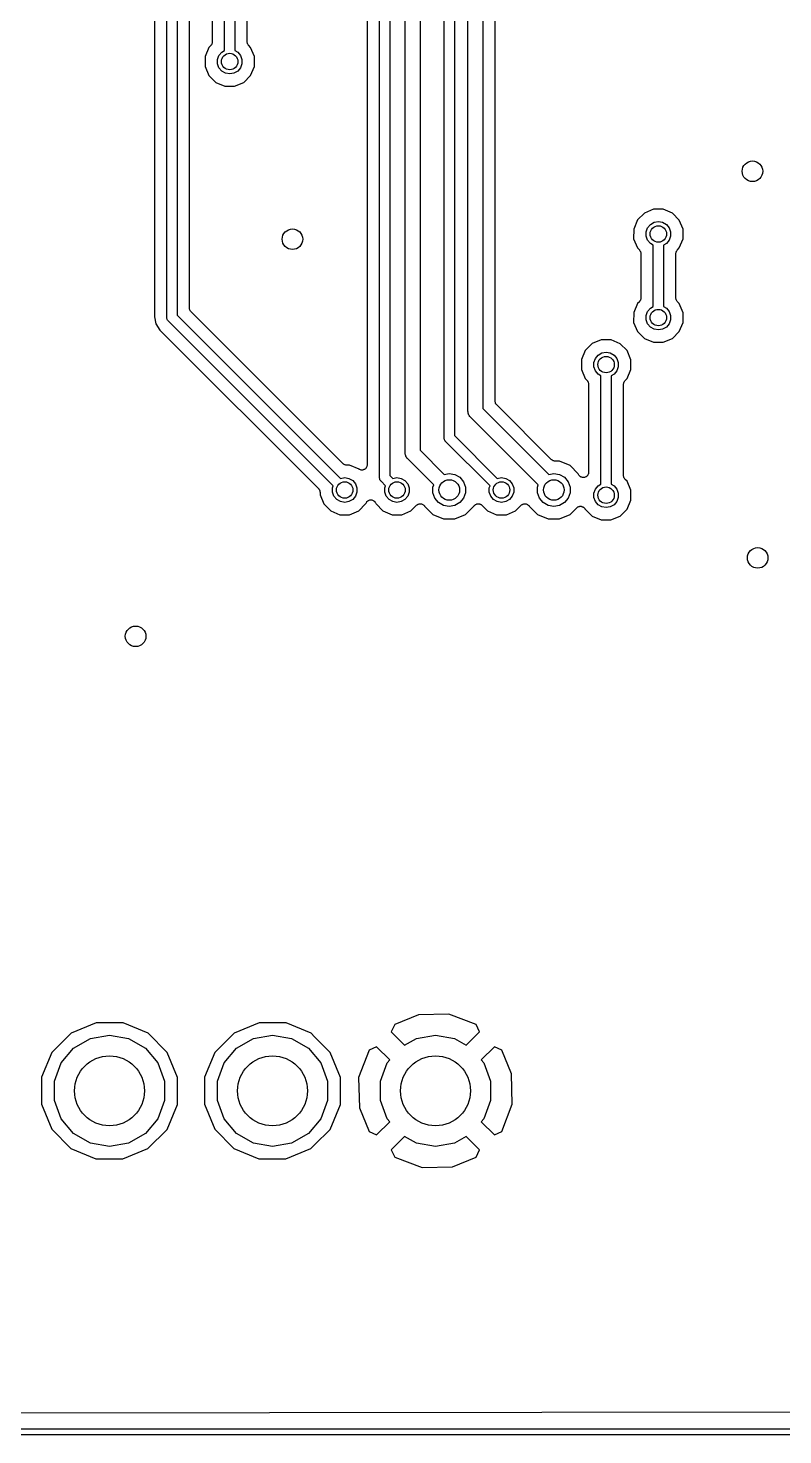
# Model space of a CAD drawing. Extents: x 25 to 125, y -125 to -25.
# Drawn here: x 55.17 to 73.51, y -125.08 to -90.88 of the extents above; entities that cross this region are included whole.
import ezdxf

# ---------------------------------------------------------------- set-up
doc = ezdxf.new("R2010")
doc.units = 0
doc.header["$MEASUREMENT"] = 0
doc.layers.add('BLACK', color=7, linetype='CONTINUOUS')

msp = doc.modelspace()

# ---------------------------------------------------------------- linework, layer by layer
at = {"layer": 'Black'}
for p, q in [((64.336, -101.219), (64.336, -60.7327)), ((64.696, -60.6582), (64.696, -101.144)), ((63.41, -61.5188), (63.41, -101.498)), ((63.71, -101.808), (63.71, -61.342)), ((63.96, -61.2902), (63.96, -101.756)), ((58.5424, -97.9104), (58.5424, -74.5942)), ((58.7924, -74.5424), (58.7924, -97.8586)), ((58.2424, -76.8501), (58.2424, -97.8979)), ((65.28, -100.838), (65.28, -88.011)), ((65.53, -88.0628), (65.53, -100.786)), ((59.0924, -97.6817), (59.0924, -88.2558)), ((59.646, -88.7855), (59.646, -91.2178)), ((59.946, -91.4237), (59.946, -88.773)), ((60.196, -88.8248), (60.196, -91.4237)), ((65.86, -100.203), (65.86, -88.9)), ((60.496, -91.2179), (60.496, -89.0016)), ((66.22, -88.9746), (66.22, -100.128)), ((66.52, -96.029), (66.52, -90.6033)), ((59.6246, -91.2851), (59.6163, -91.2994)), ((59.6341, -91.2716), (59.6246, -91.2851)), ((59.6355, -91.2661), (59.6341, -91.2716)), ((59.6383, -91.2612), (59.6355, -91.2661)), ((59.6412, -91.245), (59.6383, -91.2612)), ((59.6455, -91.229), (59.6412, -91.245)), ((59.646, -91.2178), (59.645, -91.2234)), ((59.645, -91.2234), (59.6455, -91.229)), ((60.497, -91.2234), (60.496, -91.2179)), ((60.4965, -91.2289), (60.497, -91.2234)), ((60.5008, -91.245), (60.4965, -91.2289)), ((60.5037, -91.2614), (60.5008, -91.245)), ((60.5064, -91.2662), (60.5037, -91.2614)), ((60.5079, -91.2715), (60.5064, -91.2662)), ((60.5174, -91.2851), (60.5079, -91.2715)), ((60.5257, -91.2996), (60.5174, -91.2851)), ((59.4711, -91.5741), (59.4709, -91.8128)), ((59.5626, -91.3537), (59.4711, -91.5741)), ((59.6087, -91.3077), (59.5626, -91.3537)), ((59.612, -91.3031), (59.6087, -91.3077)), ((59.6163, -91.2994), (59.612, -91.3031)), ((59.7744, -91.6417), (59.8102, -91.5434)), ((59.8102, -91.5434), (59.8774, -91.4633)), ((59.8774, -91.4633), (59.946, -91.4237)), ((60.196, -91.4237), (60.2646, -91.4633)), ((60.2646, -91.4633), (60.3318, -91.5434)), ((60.3318, -91.5434), (60.3676, -91.6417)), ((60.5299, -91.3031), (60.5257, -91.2996)), ((60.5331, -91.3077), (60.5299, -91.3031)), ((60.58, -91.3546), (60.5331, -91.3077)), ((60.6711, -91.5752), (60.58, -91.3546)), ((60.6709, -91.8139), (60.6711, -91.5752)), ((59.4709, -91.8128), (59.562, -92.0334)), ((59.7744, -91.7463), (59.7744, -91.6417)), ((59.8102, -91.8446), (59.7744, -91.7463)), ((59.8774, -91.9247), (59.8102, -91.8446)), ((59.968, -91.977), (59.8774, -91.9247)), ((60.071, -91.9951), (59.968, -91.977)), ((60.174, -91.977), (60.071, -91.9951)), ((60.2646, -91.9247), (60.174, -91.977)), ((60.3318, -91.8446), (60.2646, -91.9247)), ((60.3676, -91.7463), (60.3318, -91.8446)), ((60.3676, -91.6417), (60.3676, -91.7463)), ((60.5794, -92.0343), (60.6709, -91.8139)), ((59.562, -92.0334), (59.7307, -92.2024)), ((59.7307, -92.2024), (59.9511, -92.2939)), ((59.9511, -92.2939), (60.1898, -92.2941)), ((60.1898, -92.2941), (60.4104, -92.203)), ((60.4104, -92.203), (60.5794, -92.0343)), ((70.1456, -95.376), (69.9766, -95.5447)), ((70.3662, -95.2849), (70.1456, -95.376)), ((70.6049, -95.2851), (70.3662, -95.2849)), ((70.8253, -95.3766), (70.6049, -95.2851)), ((70.994, -95.5456), (70.8253, -95.3766)), ((69.9766, -95.5447), (69.8851, -95.7651)), ((70.1884, -95.8327), (70.2242, -95.7344)), ((70.2242, -95.7344), (70.2914, -95.6543)), ((70.2914, -95.6543), (70.382, -95.602)), ((70.382, -95.602), (70.485, -95.5839)), ((70.485, -95.5839), (70.588, -95.602)), ((70.588, -95.602), (70.6786, -95.6543)), ((70.6786, -95.6543), (70.7458, -95.7344)), ((70.7458, -95.7344), (70.7816, -95.8327)), ((71.0851, -95.7662), (70.994, -95.5456)), ((66.52, -99.9516), (66.52, -96.029)), ((69.8851, -95.7651), (69.8849, -96.0038)), ((69.8849, -96.0038), (69.976, -96.2244)), ((70.1884, -95.9373), (70.1884, -95.8327)), ((70.2242, -96.0356), (70.1884, -95.9373)), ((70.2914, -96.1157), (70.2242, -96.0356)), ((70.7458, -96.0356), (70.6786, -96.1157)), ((70.7816, -95.9373), (70.7458, -96.0356)), ((70.7816, -95.8327), (70.7816, -95.9373)), ((70.9934, -96.2253), (71.0849, -96.0049)), ((71.0849, -96.0049), (71.0851, -95.7662)), ((69.976, -96.2244), (70.0229, -96.2713)), ((70.0229, -96.2713), (70.026, -96.2759)), ((70.026, -96.2759), (70.0303, -96.2794)), ((70.0303, -96.2794), (70.0386, -96.2939)), ((70.0386, -96.2939), (70.0481, -96.3075)), ((70.0481, -96.3075), (70.0496, -96.3128)), ((70.0496, -96.3128), (70.0523, -96.3176)), ((70.0523, -96.3176), (70.0552, -96.334)), ((70.0552, -96.334), (70.0595, -96.3501)), ((70.0595, -96.3501), (70.059, -96.3556)), ((70.059, -96.3556), (70.06, -96.3611)), ((70.06, -96.3611), (70.06, -97.4408)), ((70.36, -96.1553), (70.2914, -96.1157)), ((70.36, -97.6467), (70.36, -96.1553)), ((70.6786, -96.1157), (70.61, -96.1553)), ((70.61, -96.1553), (70.61, -97.6467)), ((70.91, -96.3612), (70.911, -96.3556)), ((70.91, -97.4409), (70.91, -96.3612)), ((70.9105, -96.35), (70.9148, -96.334)), ((70.911, -96.3556), (70.9105, -96.35)), ((70.9148, -96.334), (70.9177, -96.3178)), ((70.9177, -96.3178), (70.9205, -96.3129)), ((70.9205, -96.3129), (70.9219, -96.3074)), ((70.9219, -96.3074), (70.9314, -96.2939)), ((70.9314, -96.2939), (70.9397, -96.2796)), ((70.9397, -96.2796), (70.944, -96.2759)), ((70.944, -96.2759), (70.9473, -96.2713)), ((70.9473, -96.2713), (70.9934, -96.2253)), ((70.06, -97.4408), (70.059, -97.4464)), ((70.059, -97.4464), (70.0595, -97.452)), ((70.911, -97.4464), (70.91, -97.4409)), ((70.9105, -97.4519), (70.911, -97.4464)), ((59.0934, -97.6872), (59.0924, -97.6817)), ((59.0929, -97.6928), (59.0934, -97.6872)), ((59.0972, -97.7088), (59.0929, -97.6928)), ((59.1001, -97.7252), (59.0972, -97.7088)), ((59.1028, -97.73), (59.1001, -97.7252)), ((59.1043, -97.7354), (59.1028, -97.73)), ((59.1138, -97.749), (59.1043, -97.7354)), ((59.1221, -97.7634), (59.1138, -97.749)), ((59.1264, -97.767), (59.1221, -97.7634)), ((59.1296, -97.7715), (59.1264, -97.767)), ((62.8289, -101.471), (59.1296, -97.7715)), ((69.9766, -97.5767), (69.8851, -97.7971)), ((70.0227, -97.5307), (69.9766, -97.5767)), ((70.026, -97.5261), (70.0227, -97.5307)), ((70.0303, -97.5224), (70.026, -97.5261)), ((70.0386, -97.5081), (70.0303, -97.5224)), ((70.0481, -97.4946), (70.0386, -97.5081)), ((70.0495, -97.4891), (70.0481, -97.4946)), ((70.0523, -97.4842), (70.0495, -97.4891)), ((70.0552, -97.468), (70.0523, -97.4842)), ((70.0595, -97.452), (70.0552, -97.468)), ((70.1884, -97.8647), (70.2242, -97.7664)), ((70.2242, -97.7664), (70.2914, -97.6863)), ((70.2914, -97.6863), (70.36, -97.6467)), ((70.61, -97.6467), (70.6786, -97.6863)), ((70.6786, -97.6863), (70.7458, -97.7664)), ((70.7458, -97.7664), (70.7816, -97.8647)), ((70.9148, -97.468), (70.9105, -97.4519)), ((70.9177, -97.4844), (70.9148, -97.468)), ((70.9204, -97.4892), (70.9177, -97.4844)), ((70.9219, -97.4945), (70.9204, -97.4892)), ((70.9314, -97.5081), (70.9219, -97.4945)), ((70.9397, -97.5226), (70.9314, -97.5081)), ((70.944, -97.5261), (70.9397, -97.5226)), ((70.9471, -97.5307), (70.944, -97.5261)), ((70.994, -97.5776), (70.9471, -97.5307)), ((71.0851, -97.7982), (70.994, -97.5776)), ((58.2424, -97.8979), (58.277, -98.0721)), ((58.277, -98.0721), (58.3757, -98.2198)), ((58.5433, -97.9158), (58.5424, -97.9104)), ((58.5429, -97.9213), (58.5433, -97.9158)), ((58.5471, -97.9371), (58.5429, -97.9213)), ((58.5499, -97.9531), (58.5471, -97.9371)), ((58.5527, -97.9579), (58.5499, -97.9531)), ((58.5541, -97.9632), (58.5527, -97.9579)), ((58.5635, -97.9766), (58.5541, -97.9632)), ((58.5716, -97.9907), (58.5635, -97.9766)), ((58.5758, -97.9943), (58.5716, -97.9907)), ((58.579, -97.9988), (58.5758, -97.9943)), ((62.5864, -102.006), (58.579, -97.9988)), ((58.7924, -97.8586), (62.76, -101.826)), ((69.8851, -97.7971), (69.8849, -98.0358)), ((69.8849, -98.0358), (69.976, -98.2564)), ((70.1884, -97.9693), (70.1884, -97.8647)), ((70.2242, -98.0676), (70.1884, -97.9693)), ((70.2914, -98.1477), (70.2242, -98.0676)), ((70.7458, -98.0676), (70.6786, -98.1477)), ((70.7816, -97.9693), (70.7458, -98.0676)), ((70.7816, -97.8647), (70.7816, -97.9693)), ((70.9934, -98.2573), (71.0849, -98.0369)), ((71.0849, -98.0369), (71.0851, -97.7982)), ((58.3757, -98.2198), (62.2278, -102.072)), ((69.0962, -98.4599), (68.8756, -98.551)), ((69.3349, -98.4601), (69.0962, -98.4599)), ((69.5553, -98.5516), (69.3349, -98.4601)), ((69.976, -98.2564), (70.1447, -98.4254)), ((70.1447, -98.4254), (70.3651, -98.5169)), ((70.382, -98.2), (70.2914, -98.1477)), ((70.485, -98.2181), (70.382, -98.2)), ((70.588, -98.2), (70.485, -98.2181)), ((70.6786, -98.1477), (70.588, -98.2)), ((70.6038, -98.5171), (70.8244, -98.426)), ((70.8244, -98.426), (70.9934, -98.2573)), ((68.7066, -98.7197), (68.6151, -98.9401)), ((68.8756, -98.551), (68.7066, -98.7197)), ((69.0214, -98.8293), (69.112, -98.777)), ((69.112, -98.777), (69.215, -98.7589)), ((69.215, -98.7589), (69.318, -98.777)), ((69.318, -98.777), (69.4086, -98.8293)), ((69.724, -98.7206), (69.5553, -98.5516)), ((69.8151, -98.9412), (69.724, -98.7206)), ((70.3651, -98.5169), (70.6038, -98.5171)), ((68.6151, -98.9401), (68.6149, -99.1788)), ((68.9184, -99.0077), (68.9542, -98.9094)), ((68.9184, -99.1123), (68.9184, -99.0077)), ((68.9542, -99.2106), (68.9184, -99.1123)), ((68.9542, -98.9094), (69.0214, -98.8293)), ((69.4086, -98.8293), (69.4758, -98.9094)), ((69.4758, -98.9094), (69.5116, -99.0077)), ((69.5116, -99.1123), (69.4758, -99.2106)), ((69.5116, -99.0077), (69.5116, -99.1123)), ((69.8149, -99.1799), (69.8151, -98.9412)), ((68.6149, -99.1788), (68.706, -99.3994)), ((68.706, -99.3994), (68.7529, -99.4463)), ((68.7529, -99.4463), (68.7561, -99.4509)), ((68.7561, -99.4509), (68.7603, -99.4544)), ((68.7603, -99.4544), (68.7686, -99.4689)), ((68.7686, -99.4689), (68.7781, -99.4825)), ((68.7781, -99.4825), (68.7796, -99.4878)), ((68.7796, -99.4878), (68.7823, -99.4926)), ((68.7823, -99.4926), (68.7852, -99.509)), ((69.0214, -99.2907), (68.9542, -99.2106)), ((69.09, -99.3303), (69.0214, -99.2907)), ((69.09, -101.965), (69.09, -99.3303)), ((69.4086, -99.2907), (69.34, -99.3303)), ((69.34, -99.3303), (69.34, -101.965)), ((69.4758, -99.2106), (69.4086, -99.2907)), ((69.6448, -99.509), (69.6477, -99.4928)), ((69.6477, -99.4928), (69.6505, -99.4879)), ((69.6505, -99.4879), (69.6519, -99.4824)), ((69.6519, -99.4824), (69.6614, -99.4689)), ((69.6614, -99.4689), (69.6697, -99.4546)), ((69.6697, -99.4546), (69.674, -99.4509)), ((69.674, -99.4509), (69.6773, -99.4463)), ((69.6773, -99.4463), (69.7234, -99.4003)), ((69.7234, -99.4003), (69.8149, -99.1799)), ((68.7852, -99.509), (68.7895, -99.5251)), ((68.7895, -99.5251), (68.789, -99.5306)), ((68.789, -99.5306), (68.79, -99.5361)), ((68.79, -99.5361), (68.79, -101.68)), ((69.64, -99.5362), (69.641, -99.5306)), ((69.64, -101.759), (69.64, -99.5362)), ((69.6405, -99.525), (69.6448, -99.509)), ((69.641, -99.5306), (69.6405, -99.525)), ((66.22, -100.128), (67.8201, -101.729)), ((66.521, -99.9571), (66.52, -99.9516)), ((66.5205, -99.9626), (66.521, -99.9571)), ((66.5248, -99.9787), (66.5205, -99.9626)), ((66.5277, -99.995), (66.5248, -99.9787)), ((66.5305, -99.9998), (66.5277, -99.995)), ((66.5319, -100.005), (66.5305, -99.9998)), ((66.5414, -100.019), (66.5319, -100.005)), ((66.5497, -100.033), (66.5414, -100.019)), ((66.554, -100.037), (66.5497, -100.033)), ((66.5572, -100.041), (66.554, -100.037)), ((67.8867, -101.371), (66.5572, -100.041)), ((65.8614, -100.211), (65.86, -100.203)), ((65.8607, -100.219), (65.8614, -100.211)), ((65.8668, -100.241), (65.8607, -100.219)), ((65.8709, -100.265), (65.8668, -100.241)), ((65.8748, -100.271), (65.8709, -100.265)), ((65.8769, -100.279), (65.8748, -100.271)), ((65.8904, -100.298), (65.8769, -100.279)), ((65.9021, -100.319), (65.8904, -100.298)), ((65.9082, -100.324), (65.9021, -100.319)), ((65.9127, -100.33), (65.9082, -100.324)), ((67.5686, -101.986), (65.9127, -100.33)), ((65.281, -100.843), (65.28, -100.838)), ((65.2805, -100.849), (65.281, -100.843)), ((65.2847, -100.865), (65.2805, -100.849)), ((65.2875, -100.881), (65.2847, -100.865)), ((65.53, -100.786), (66.57, -101.826)), ((64.696, -101.144), (65.2801, -101.728)), ((65.2903, -100.886), (65.2875, -100.881)), ((65.2917, -100.891), (65.2903, -100.886)), ((65.3011, -100.904), (65.2917, -100.891)), ((65.3092, -100.918), (65.3011, -100.904)), ((65.3135, -100.922), (65.3092, -100.918)), ((65.3166, -100.926), (65.3135, -100.922)), ((66.3964, -102.006), (65.3166, -100.926)), ((62.8334, -101.474), (62.8289, -101.471)), ((62.837, -101.478), (62.8334, -101.474)), ((62.8514, -101.487), (62.837, -101.478)), ((62.865, -101.496), (62.8514, -101.487)), ((62.8704, -101.498), (62.865, -101.496)), ((62.8752, -101.5), (62.8704, -101.498)), ((62.8915, -101.503), (62.8752, -101.5)), ((62.9076, -101.508), (62.8915, -101.503)), ((62.9131, -101.507), (62.9076, -101.508)), ((62.9186, -101.508), (62.9131, -101.507)), ((62.9849, -101.508), (62.9186, -101.508)), ((63.2144, -101.603), (62.9849, -101.508)), ((63.4023, -101.541), (63.394, -101.556)), ((63.4033, -101.536), (63.4023, -101.541)), ((63.4056, -101.531), (63.4033, -101.536)), ((63.4071, -101.514), (63.4056, -101.531)), ((63.41, -101.498), (63.4071, -101.514)), ((64.3374, -101.227), (64.336, -101.219)), ((64.3367, -101.235), (64.3374, -101.227)), ((64.3428, -101.257), (64.3367, -101.235)), ((64.3469, -101.281), (64.3428, -101.257)), ((64.3508, -101.287), (64.3469, -101.281)), ((64.3529, -101.295), (64.3508, -101.287)), ((64.3664, -101.314), (64.3529, -101.295)), ((64.3781, -101.335), (64.3664, -101.314)), ((64.3842, -101.34), (64.3781, -101.335)), ((64.3887, -101.346), (64.3842, -101.34)), ((65.0286, -101.986), (64.3887, -101.346)), ((67.8912, -101.374), (67.8867, -101.371)), ((67.8947, -101.378), (67.8912, -101.374)), ((67.9092, -101.387), (67.8947, -101.378)), ((67.9228, -101.396), (67.9092, -101.387)), ((67.9281, -101.398), (67.9228, -101.396)), ((67.9329, -101.4), (67.9281, -101.398)), ((67.9493, -101.403), (67.9329, -101.4)), ((67.9654, -101.408), (67.9493, -101.403)), ((67.9709, -101.407), (67.9654, -101.408)), ((67.9763, -101.408), (67.9709, -101.407)), ((68.0849, -101.408), (67.9763, -101.408)), ((68.342, -101.515), (68.0849, -101.408)), ((68.5388, -101.712), (68.342, -101.515)), ((62.76, -101.826), (62.762, -101.825)), ((62.762, -101.825), (62.865, -101.807)), ((62.865, -101.807), (62.968, -101.825)), ((62.968, -101.825), (63.0586, -101.877)), ((63.0586, -101.877), (63.1258, -101.957)), ((63.2195, -101.608), (63.2144, -101.603)), ((63.2247, -101.61), (63.2195, -101.608)), ((63.2292, -101.613), (63.2247, -101.61)), ((63.2453, -101.617), (63.2292, -101.613)), ((63.2609, -101.623), (63.2453, -101.617)), ((63.2665, -101.623), (63.2609, -101.623)), ((63.2718, -101.624), (63.2665, -101.623)), ((63.2884, -101.623), (63.2718, -101.624)), ((63.3051, -101.623), (63.2884, -101.623)), ((63.3103, -101.621), (63.3051, -101.623)), ((63.3158, -101.62), (63.3103, -101.621)), ((63.3309, -101.613), (63.3158, -101.62)), ((63.3465, -101.608), (63.3309, -101.613)), ((63.3507, -101.604), (63.3465, -101.608)), ((63.3558, -101.602), (63.3507, -101.604)), ((63.3675, -101.59), (63.3558, -101.602)), ((63.3803, -101.579), (63.3675, -101.59)), ((63.3831, -101.575), (63.3803, -101.579)), ((63.387, -101.571), (63.3831, -101.575)), ((63.394, -101.556), (63.387, -101.571)), ((63.711, -101.813), (63.71, -101.808)), ((63.7105, -101.819), (63.711, -101.813)), ((63.7147, -101.835), (63.7105, -101.819)), ((63.7175, -101.851), (63.7147, -101.835)), ((63.7203, -101.856), (63.7175, -101.851)), ((63.7217, -101.861), (63.7203, -101.856)), ((63.7311, -101.874), (63.7217, -101.861)), ((63.7392, -101.888), (63.7311, -101.874)), ((63.7435, -101.892), (63.7392, -101.888)), ((63.7466, -101.896), (63.7435, -101.892)), ((63.96, -101.756), (64.03, -101.826)), ((64.03, -101.826), (64.032, -101.825)), ((64.032, -101.825), (64.135, -101.807)), ((64.135, -101.807), (64.238, -101.825)), ((64.238, -101.825), (64.3286, -101.877)), ((64.3286, -101.877), (64.3958, -101.957)), ((65.2801, -101.728), (65.405, -101.706)), ((65.405, -101.706), (65.5423, -101.731)), ((65.5423, -101.731), (65.6631, -101.8)), ((65.6631, -101.8), (65.7527, -101.907)), ((66.57, -101.826), (66.572, -101.825)), ((66.572, -101.825), (66.675, -101.807)), ((66.675, -101.807), (66.778, -101.825)), ((66.778, -101.825), (66.8686, -101.877)), ((66.8686, -101.877), (66.9358, -101.957)), ((67.8201, -101.729), (67.945, -101.706)), ((67.945, -101.706), (68.0823, -101.731)), ((68.0823, -101.731), (68.2031, -101.8)), ((68.2031, -101.8), (68.2927, -101.907)), ((68.5456, -101.729), (68.5388, -101.712)), ((68.556, -101.745), (68.5456, -101.729)), ((68.5657, -101.762), (68.556, -101.745)), ((68.5678, -101.763), (68.5657, -101.762)), ((68.5693, -101.766), (68.5678, -101.763)), ((68.5847, -101.778), (68.5693, -101.766)), ((68.5995, -101.79), (68.5847, -101.778)), ((68.6021, -101.791), (68.5995, -101.79)), ((68.6043, -101.793), (68.6021, -101.791)), ((68.6227, -101.799), (68.6043, -101.793)), ((68.6409, -101.805), (68.6227, -101.799)), ((68.6437, -101.805), (68.6409, -101.805)), ((68.6463, -101.806), (68.6437, -101.805)), ((68.6657, -101.805), (68.6463, -101.806)), ((68.6851, -101.805), (68.6657, -101.805)), ((68.6876, -101.804), (68.6851, -101.805)), ((68.6904, -101.804), (68.6876, -101.804)), ((68.7083, -101.797), (68.6904, -101.804)), ((68.7265, -101.79), (68.7083, -101.797)), ((68.7286, -101.788), (68.7265, -101.79)), ((68.7311, -101.787), (68.7286, -101.788)), ((68.7455, -101.774), (68.7311, -101.787)), ((68.7603, -101.762), (68.7455, -101.774)), ((68.7617, -101.759), (68.7603, -101.762)), ((68.7637, -101.757), (68.7617, -101.759)), ((68.7727, -101.74), (68.7637, -101.757)), ((68.7823, -101.724), (68.7727, -101.74)), ((68.7828, -101.721), (68.7823, -101.724)), ((68.7841, -101.718), (68.7828, -101.721)), ((68.7866, -101.699), (68.7841, -101.718)), ((68.79, -101.68), (68.7866, -101.699)), ((69.641, -101.764), (69.64, -101.759)), ((69.6405, -101.77), (69.641, -101.764)), ((69.6448, -101.786), (69.6405, -101.77)), ((69.6477, -101.802), (69.6448, -101.786)), ((69.6504, -101.807), (69.6477, -101.802)), ((69.6519, -101.813), (69.6504, -101.807)), ((69.6614, -101.826), (69.6519, -101.813)), ((69.6697, -101.841), (69.6614, -101.826)), ((69.6739, -101.844), (69.6697, -101.841)), ((69.6771, -101.849), (69.6739, -101.844)), ((69.724, -101.896), (69.6771, -101.849)), ((62.2278, -102.072), (62.231, -102.076)), ((62.231, -102.076), (62.2353, -102.08)), ((62.2353, -102.08), (62.2436, -102.094)), ((62.2436, -102.094), (62.2531, -102.108)), ((62.2531, -102.108), (62.2545, -102.113)), ((62.2545, -102.113), (62.2573, -102.118)), ((62.2573, -102.118), (62.2602, -102.135)), ((62.2602, -102.135), (62.2645, -102.151)), ((62.2645, -102.151), (62.264, -102.156)), ((62.264, -102.156), (62.265, -102.162)), ((62.265, -102.162), (62.2649, -102.227)), ((62.2649, -102.227), (62.356, -102.447)), ((62.5684, -102.056), (62.5864, -102.006)), ((62.5684, -102.16), (62.5684, -102.056)), ((62.6042, -102.259), (62.5684, -102.16)), ((63.1258, -101.957), (63.1616, -102.056)), ((63.1616, -102.16), (63.1258, -102.259)), ((63.1616, -102.056), (63.1616, -102.16)), ((63.8564, -102.006), (63.7466, -101.896)), ((63.8384, -102.056), (63.8564, -102.006)), ((63.8384, -102.16), (63.8384, -102.056)), ((63.8742, -102.259), (63.8384, -102.16)), ((64.3958, -101.957), (64.4316, -102.056)), ((64.4316, -102.16), (64.3958, -102.259)), ((64.4316, -102.056), (64.4316, -102.16)), ((65.0096, -102.038), (65.0286, -101.986)), ((65.0096, -102.178), (65.0096, -102.038)), ((65.0573, -102.309), (65.0096, -102.178)), ((65.7527, -101.907), (65.8004, -102.038)), ((65.8004, -102.178), (65.7527, -102.309)), ((65.8004, -102.038), (65.8004, -102.178)), ((66.3784, -102.056), (66.3964, -102.006)), ((66.3784, -102.16), (66.3784, -102.056)), ((66.4142, -102.259), (66.3784, -102.16)), ((66.9358, -101.957), (66.9716, -102.056)), ((66.9716, -102.16), (66.9358, -102.259)), ((66.9716, -102.056), (66.9716, -102.16)), ((67.5496, -102.038), (67.5686, -101.986)), ((67.5496, -102.178), (67.5496, -102.038)), ((67.5973, -102.309), (67.5496, -102.178)), ((68.2927, -101.907), (68.3404, -102.038)), ((68.3404, -102.178), (68.2927, -102.309)), ((68.3404, -102.038), (68.3404, -102.178)), ((68.9184, -102.183), (68.9542, -102.084)), ((68.9184, -102.287), (68.9184, -102.183)), ((68.9542, -102.084), (69.0214, -102.004)), ((69.0214, -102.004), (69.09, -101.965)), ((69.34, -101.965), (69.4086, -102.004)), ((69.4086, -102.004), (69.4758, -102.084)), ((69.4758, -102.084), (69.5116, -102.183)), ((69.5116, -102.183), (69.5116, -102.287)), ((69.8151, -102.116), (69.724, -101.896)), ((69.8149, -102.355), (69.8151, -102.116)), ((62.356, -102.447), (62.5247, -102.616)), ((62.6714, -102.339), (62.6042, -102.259)), ((62.762, -102.391), (62.6714, -102.339)), ((62.865, -102.409), (62.762, -102.391)), ((62.968, -102.391), (62.865, -102.409)), ((63.0586, -102.339), (62.968, -102.391)), ((63.1258, -102.259), (63.0586, -102.339)), ((63.2044, -102.617), (63.3734, -102.448)), ((63.3734, -102.448), (63.3826, -102.426)), ((63.3826, -102.426), (63.3915, -102.412)), ((63.3915, -102.412), (63.3992, -102.397)), ((63.3992, -102.397), (63.4033, -102.394)), ((63.4033, -102.394), (63.4063, -102.389)), ((63.4063, -102.389), (63.4195, -102.379)), ((63.4195, -102.379), (63.4318, -102.368)), ((63.4318, -102.368), (63.4369, -102.365)), ((63.4369, -102.365), (63.4414, -102.362)), ((63.4414, -102.362), (63.4572, -102.357)), ((63.4572, -102.357), (63.4725, -102.351)), ((63.4725, -102.351), (63.4781, -102.35)), ((63.4781, -102.35), (63.4834, -102.349)), ((63.4834, -102.349), (63.5, -102.35)), ((63.5, -102.35), (63.5166, -102.349)), ((63.5166, -102.349), (63.5219, -102.351)), ((63.5219, -102.351), (63.5275, -102.351)), ((63.5275, -102.351), (63.5428, -102.357)), ((63.5428, -102.357), (63.5586, -102.362)), ((63.5586, -102.362), (63.5631, -102.366)), ((63.5631, -102.366), (63.5682, -102.368)), ((63.5682, -102.368), (63.5805, -102.379)), ((63.5805, -102.379), (63.5936, -102.389)), ((63.5936, -102.389), (63.5966, -102.394)), ((63.5966, -102.394), (63.6007, -102.397)), ((63.6007, -102.397), (63.6084, -102.412)), ((63.6084, -102.412), (63.6173, -102.426)), ((63.6173, -102.426), (63.626, -102.447)), ((63.626, -102.447), (63.7947, -102.616)), ((63.9414, -102.339), (63.8742, -102.259)), ((64.032, -102.391), (63.9414, -102.339)), ((64.135, -102.409), (64.032, -102.391)), ((64.238, -102.391), (64.135, -102.409)), ((64.3286, -102.339), (64.238, -102.391)), ((64.3958, -102.259), (64.3286, -102.339)), ((64.4744, -102.617), (64.6114, -102.48)), ((64.6114, -102.48), (64.6228, -102.472)), ((64.6228, -102.472), (64.633, -102.463)), ((64.633, -102.463), (64.6407, -102.46)), ((64.6407, -102.46), (64.6476, -102.455)), ((64.6476, -102.455), (64.6609, -102.451)), ((64.6609, -102.451), (64.6737, -102.446)), ((64.6737, -102.446), (64.6821, -102.446)), ((64.6821, -102.446), (64.6902, -102.444)), ((64.6902, -102.444), (64.704, -102.445)), ((64.704, -102.445), (64.7178, -102.444)), ((64.7178, -102.444), (64.7258, -102.447)), ((64.7258, -102.447), (64.7341, -102.447)), ((64.7341, -102.447), (64.7467, -102.453)), ((64.7467, -102.453), (64.7599, -102.458)), ((64.7599, -102.458), (64.7665, -102.463)), ((64.7665, -102.463), (64.7741, -102.466)), ((64.7741, -102.466), (64.7839, -102.476)), ((64.7839, -102.476), (64.7948, -102.484)), ((64.7948, -102.484), (64.7993, -102.491)), ((64.7993, -102.491), (64.8052, -102.497)), ((64.8052, -102.497), (64.8058, -102.499)), ((64.8058, -102.499), (65.008, -102.701)), ((65.1469, -102.416), (65.0573, -102.309)), ((65.2677, -102.485), (65.1469, -102.416)), ((65.405, -102.51), (65.2677, -102.485)), ((65.5423, -102.485), (65.405, -102.51)), ((65.6631, -102.416), (65.5423, -102.485)), ((65.7527, -102.309), (65.6631, -102.416)), ((65.801, -102.702), (66.0034, -102.5)), ((66.0034, -102.5), (66.0048, -102.497)), ((66.0048, -102.497), (66.0107, -102.491)), ((66.0107, -102.491), (66.0152, -102.484)), ((66.0152, -102.484), (66.0262, -102.475)), ((66.0262, -102.475), (66.036, -102.466)), ((66.036, -102.466), (66.0435, -102.462)), ((66.0435, -102.462), (66.0502, -102.457)), ((66.0502, -102.457), (66.0634, -102.453)), ((66.0634, -102.453), (66.076, -102.447)), ((66.076, -102.447), (66.0843, -102.446)), ((66.0843, -102.446), (66.0923, -102.444)), ((66.0923, -102.444), (66.1061, -102.444)), ((66.1061, -102.444), (66.1199, -102.443)), ((66.1199, -102.443), (66.128, -102.445)), ((66.128, -102.445), (66.1363, -102.446)), ((66.1363, -102.446), (66.1491, -102.451)), ((66.1491, -102.451), (66.1625, -102.455)), ((66.1625, -102.455), (66.1693, -102.46)), ((66.1693, -102.46), (66.1771, -102.463)), ((66.1771, -102.463), (66.1873, -102.472)), ((66.1873, -102.472), (66.1986, -102.48)), ((66.1986, -102.48), (66.3347, -102.616)), ((66.4814, -102.339), (66.4142, -102.259)), ((66.572, -102.391), (66.4814, -102.339)), ((66.675, -102.409), (66.572, -102.391)), ((66.778, -102.391), (66.675, -102.409)), ((66.8686, -102.339), (66.778, -102.391)), ((66.9358, -102.259), (66.8686, -102.339)), ((67.0144, -102.617), (67.1514, -102.48)), ((67.1514, -102.48), (67.1628, -102.472)), ((67.1628, -102.472), (67.173, -102.463)), ((67.173, -102.463), (67.1807, -102.46)), ((67.1807, -102.46), (67.1876, -102.455)), ((67.1876, -102.455), (67.2009, -102.451)), ((67.2009, -102.451), (67.2137, -102.446)), ((67.2137, -102.446), (67.2221, -102.446)), ((67.2221, -102.446), (67.2302, -102.444)), ((67.2302, -102.444), (67.244, -102.445)), ((67.244, -102.445), (67.2578, -102.444)), ((67.2578, -102.444), (67.2658, -102.447)), ((67.2658, -102.447), (67.2741, -102.447)), ((67.2741, -102.447), (67.2867, -102.453)), ((67.2867, -102.453), (67.2999, -102.458)), ((67.2999, -102.458), (67.3065, -102.463)), ((67.3065, -102.463), (67.3141, -102.466)), ((67.3141, -102.466), (67.3239, -102.476)), ((67.3239, -102.476), (67.3348, -102.484)), ((67.3348, -102.484), (67.3393, -102.491)), ((67.3393, -102.491), (67.3452, -102.497)), ((67.3452, -102.497), (67.3458, -102.499)), ((67.3458, -102.499), (67.548, -102.701)), ((67.6869, -102.416), (67.5973, -102.309)), ((67.8077, -102.485), (67.6869, -102.416)), ((67.945, -102.51), (67.8077, -102.485)), ((68.0823, -102.485), (67.945, -102.51)), ((68.2031, -102.416), (68.0823, -102.485)), ((68.2927, -102.309), (68.2031, -102.416)), ((68.341, -102.702), (68.5022, -102.541)), ((68.5022, -102.541), (68.5135, -102.533)), ((68.5135, -102.533), (68.5238, -102.524)), ((68.5238, -102.524), (68.5315, -102.52)), ((68.5315, -102.52), (68.5383, -102.516)), ((68.5383, -102.516), (68.5517, -102.512)), ((68.5517, -102.512), (68.5645, -102.507)), ((68.5645, -102.507), (68.5729, -102.506)), ((68.5729, -102.506), (68.581, -102.504)), ((68.581, -102.504), (68.5948, -102.505)), ((68.5948, -102.505), (68.6086, -102.505)), ((68.6086, -102.505), (68.6166, -102.507)), ((68.6166, -102.507), (68.6249, -102.508)), ((68.6249, -102.508), (68.6374, -102.514)), ((68.6374, -102.514), (68.6507, -102.518)), ((68.6507, -102.518), (68.6573, -102.523)), ((68.6573, -102.523), (68.6648, -102.527)), ((68.6648, -102.527), (68.6746, -102.537)), ((68.6746, -102.537), (68.6856, -102.545)), ((68.6856, -102.545), (68.6901, -102.552)), ((68.6901, -102.552), (68.696, -102.558)), ((68.696, -102.558), (68.7015, -102.57)), ((68.7015, -102.57), (68.8747, -102.743)), ((68.9542, -102.386), (68.9184, -102.287)), ((69.0214, -102.466), (68.9542, -102.386)), ((69.112, -102.518), (69.0214, -102.466)), ((69.215, -102.536), (69.112, -102.518)), ((69.318, -102.518), (69.215, -102.536)), ((69.4086, -102.466), (69.318, -102.518)), ((69.4758, -102.386), (69.4086, -102.466)), ((69.5116, -102.287), (69.4758, -102.386)), ((69.5544, -102.744), (69.7234, -102.575)), ((69.7234, -102.575), (69.8149, -102.355)), ((62.5247, -102.616), (62.7451, -102.708)), ((62.7451, -102.708), (62.9838, -102.708)), ((62.9838, -102.708), (63.2044, -102.617)), ((63.7947, -102.616), (64.0151, -102.708)), ((64.0151, -102.708), (64.2538, -102.708)), ((64.2538, -102.708), (64.4744, -102.617)), ((65.008, -102.701), (65.2652, -102.808)), ((65.2652, -102.808), (65.5436, -102.808)), ((65.5436, -102.808), (65.801, -102.702)), ((66.3347, -102.616), (66.5551, -102.708)), ((66.5551, -102.708), (66.7938, -102.708)), ((66.7938, -102.708), (67.0144, -102.617)), ((67.548, -102.701), (67.8052, -102.808)), ((67.8052, -102.808), (68.0836, -102.808)), ((68.0836, -102.808), (68.341, -102.702)), ((68.8747, -102.743), (69.0951, -102.835)), ((69.0951, -102.835), (69.3338, -102.835)), ((69.3338, -102.835), (69.5544, -102.744)), ((64.6553, -114.864), (64.0797, -115.103)), ((65.3958, -114.847), (64.6553, -114.864)), ((66.061, -115.104), (65.3958, -114.847)), ((56.8232, -115.063), (56.2166, -115.313)), ((57.4796, -115.063), (56.8232, -115.063)), ((58.0859, -115.315), (57.4796, -115.063)), ((60.7832, -115.063), (60.1766, -115.313)), ((61.4396, -115.063), (60.7832, -115.063)), ((62.0459, -115.315), (61.4396, -115.063)), ((64.0797, -115.103), (63.9967, -115.28)), ((66.1433, -115.28), (66.061, -115.104)), ((56.2166, -115.313), (55.752, -115.777)), ((56.2789, -115.675), (56.6865, -115.44)), ((56.6865, -115.44), (57.15, -115.358)), ((57.15, -115.358), (57.6135, -115.44)), ((57.6135, -115.44), (58.0211, -115.675)), ((58.5496, -115.78), (58.0859, -115.315)), ((60.1766, -115.313), (59.712, -115.777)), ((60.2389, -115.675), (60.6465, -115.44)), ((60.6465, -115.44), (61.11, -115.358)), ((61.11, -115.358), (61.5735, -115.44)), ((61.5735, -115.44), (61.9811, -115.675)), ((62.1278, -115.397), (62.0459, -115.315)), ((62.5096, -115.78), (62.1278, -115.397)), ((63.9967, -115.28), (64.3208, -115.605)), ((64.3208, -115.605), (64.6065, -115.44)), ((64.6065, -115.44), (65.07, -115.358)), ((65.07, -115.358), (65.5335, -115.44)), ((65.5335, -115.44), (65.8192, -115.605)), ((65.8192, -115.605), (66.1433, -115.28)), ((55.752, -115.777), (55.5003, -116.383)), ((55.9764, -116.035), (56.2789, -115.675)), ((58.0211, -115.675), (58.3236, -116.035)), ((58.8003, -116.386), (58.5496, -115.78)), ((59.712, -115.777), (59.4603, -116.383)), ((59.9364, -116.035), (60.2389, -115.675)), ((61.9811, -115.675), (62.2836, -116.035)), ((62.7603, -116.386), (62.5096, -115.78)), ((63.4612, -115.722), (63.2038, -116.387)), ((63.6375, -115.64), (63.4612, -115.722)), ((63.9588, -115.961), (63.6375, -115.64)), ((66.5025, -115.64), (66.1812, -115.961)), ((66.6803, -115.723), (66.5025, -115.64)), ((66.9188, -116.298), (66.6803, -115.723)), ((55.8154, -116.478), (55.9764, -116.035)), ((58.3236, -116.035), (58.4846, -116.478)), ((59.7754, -116.478), (59.9364, -116.035)), ((62.2836, -116.035), (62.4446, -116.478)), ((63.7354, -116.478), (63.8964, -116.035)), ((63.8964, -116.035), (63.9588, -115.961)), ((66.1812, -115.961), (66.2436, -116.035)), ((66.2436, -116.035), (66.4046, -116.478)), ((55.5003, -116.383), (55.4997, -117.04)), ((55.8154, -116.948), (55.8154, -116.478)), ((58.4846, -116.478), (58.4846, -116.948)), ((58.7997, -117.043), (58.8003, -116.386)), ((59.4603, -116.383), (59.4597, -117.04)), ((59.7754, -116.948), (59.7754, -116.478)), ((62.4446, -116.478), (62.4446, -116.948)), ((62.7597, -117.043), (62.7603, -116.386)), ((63.2038, -116.387), (63.2212, -117.128)), ((63.7354, -116.948), (63.7354, -116.478)), ((66.4046, -116.478), (66.4046, -116.948)), ((66.9362, -117.039), (66.9188, -116.298)), ((55.4997, -117.04), (55.7504, -117.646)), ((55.9764, -117.391), (55.8154, -116.948)), ((58.4846, -116.948), (58.3236, -117.391)), ((58.548, -117.649), (58.7997, -117.043)), ((59.4597, -117.04), (59.7104, -117.646)), ((59.9364, -117.391), (59.7754, -116.948)), ((62.4446, -116.948), (62.2836, -117.391)), ((62.508, -117.649), (62.7597, -117.043)), ((63.2212, -117.128), (63.4597, -117.703)), ((63.8964, -117.391), (63.7354, -116.948)), ((66.4046, -116.948), (66.2436, -117.391)), ((66.6788, -117.704), (66.9362, -117.039)), ((56.2789, -117.751), (55.9764, -117.391)), ((58.3236, -117.391), (58.0211, -117.751)), ((60.2389, -117.751), (59.9364, -117.391)), ((62.2836, -117.391), (61.9811, -117.751)), ((63.6375, -117.786), (63.9588, -117.465)), ((63.9588, -117.465), (63.8964, -117.391)), ((66.2436, -117.391), (66.1812, -117.465)), ((66.1812, -117.465), (66.5025, -117.786)), ((55.7504, -117.646), (56.2141, -118.111)), ((56.6865, -117.986), (56.2789, -117.751)), ((58.0211, -117.751), (57.6135, -117.986)), ((58.0834, -118.113), (58.548, -117.649)), ((59.7104, -117.646), (60.1741, -118.111)), ((60.6465, -117.986), (60.2389, -117.751)), ((61.9811, -117.751), (61.5735, -117.986)), ((62.1275, -118.029), (62.508, -117.649)), ((63.4597, -117.703), (63.6375, -117.786)), ((64.3208, -117.821), (63.9967, -118.145)), ((64.6065, -117.986), (64.3208, -117.821)), ((65.8192, -117.821), (65.5335, -117.986)), ((66.1433, -118.145), (65.8192, -117.821)), ((66.5025, -117.786), (66.6788, -117.704)), ((56.2141, -118.111), (56.8204, -118.363)), ((57.15, -118.068), (56.6865, -117.986)), ((57.6135, -117.986), (57.15, -118.068)), ((57.4768, -118.363), (58.0834, -118.113)), ((60.1741, -118.111), (60.7804, -118.363)), ((61.11, -118.068), (60.6465, -117.986)), ((61.5735, -117.986), (61.11, -118.068)), ((61.4368, -118.363), (62.0434, -118.113)), ((62.0434, -118.113), (62.1275, -118.029)), ((62.1275, -118.029), (62.1275, -118.029)), ((63.9967, -118.145), (64.079, -118.322)), ((65.07, -118.068), (64.6065, -117.986)), ((65.5335, -117.986), (65.07, -118.068)), ((66.0603, -118.323), (66.1433, -118.145)), ((56.8204, -118.363), (57.4768, -118.363)), ((60.7804, -118.363), (61.4368, -118.363)), ((64.079, -118.322), (64.7442, -118.579)), ((64.7442, -118.579), (65.4847, -118.562)), ((65.4847, -118.562), (66.0603, -118.323)), ((124.333, -124.46), (25.5022, -124.587)), ((125, -125.075), (25, -125.075)), ((25.075, -124.925), (124.925, -124.925))]:
    msp.add_line(p, q, dxfattribs=at)
for centre, radius in [((60.071, -91.694), 0.2), ((72.771, -94.361), 0.25), ((70.485, -95.885), 0.2), ((61.595, -96.012), 0.25), ((70.485, -97.917), 0.2), ((69.215, -99.06), 0.2), ((65.405, -102.108), 0.25), ((67.945, -102.108), 0.25), ((62.865, -102.108), 0.2), ((64.135, -102.108), 0.2), ((66.675, -102.108), 0.2), ((69.215, -102.235), 0.2), ((72.898, -103.759), 0.25), ((57.785, -105.664), 0.25), ((57.15, -116.713), 0.85), ((57.15, -116.713), 0.85), ((61.11, -116.713), 0.85), ((61.11, -116.713), 0.85), ((65.07, -116.713), 0.85), ((65.07, -116.713), 0.85)]:
    msp.add_circle(centre, radius, dxfattribs=at)

doc.saveas('drawing.dxf')
